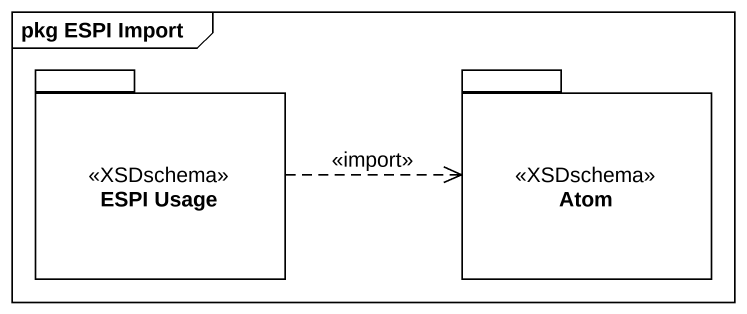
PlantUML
@startuml
mainframe pkg ESPI Import
package "ESPI Usage" as ESPI_Usage <<XSDschema>> {
}
package Atom <<XSDschema>> {
}
ESPI_Usage .right.> Atom : <<import>>
@enduml
